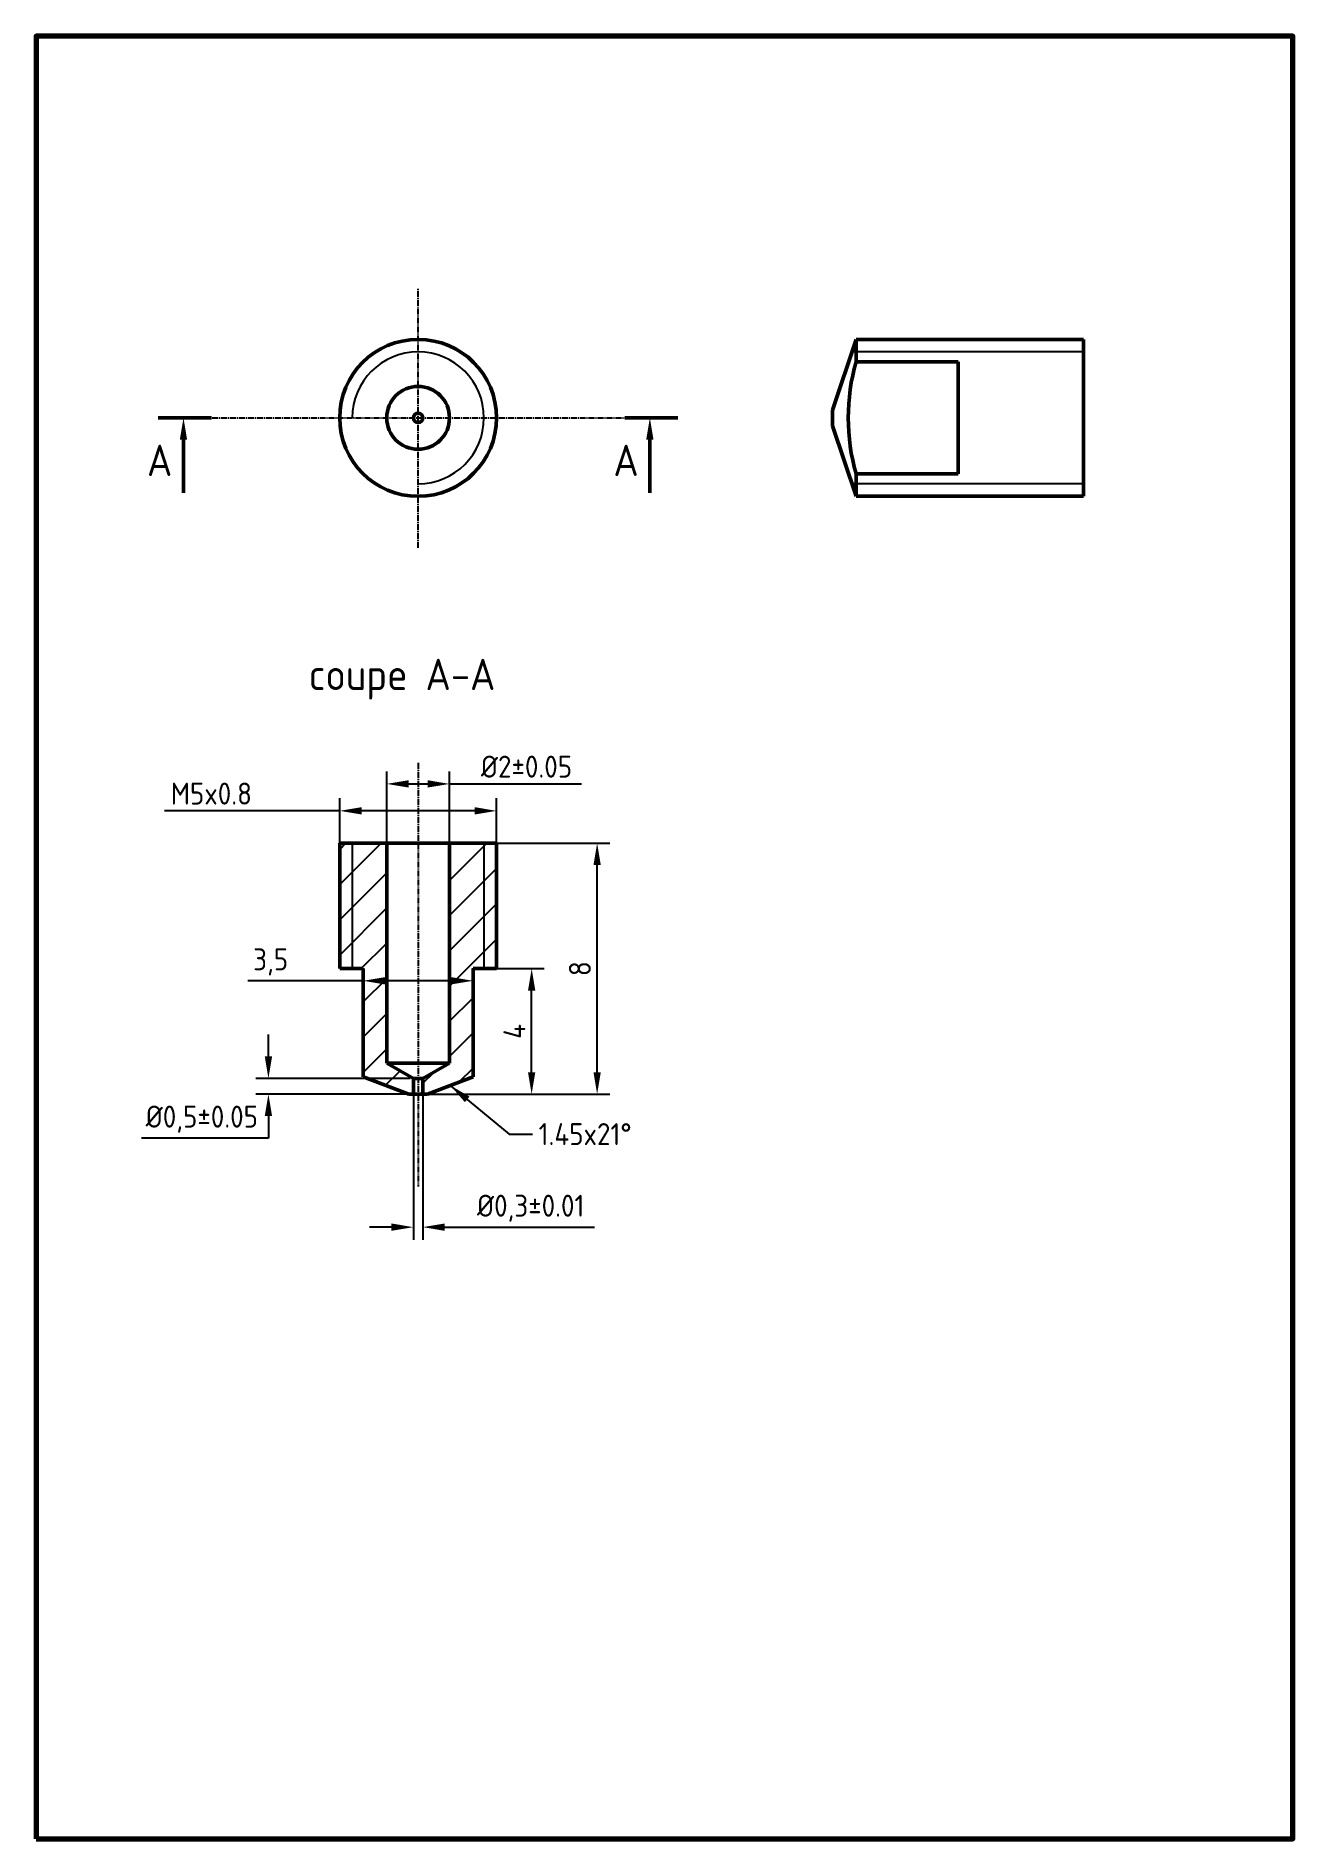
# Paper-space layout 'buse 0.3' of a CAD drawing. Header units: millimetres. Extents: x 0 to 200, y 0 to 287.
# The model-space entities are those that its viewports show. They can reach past a viewport. Long polylines and large blocks are cut down to what shows.
import ezdxf

# ---------------------------------------------------------------- set-up
doc = ezdxf.new("R2010")
doc.units = ezdxf.units.MM
doc.linetypes.add('AXES2', pattern=[28.575, 19.05, -3.175, 3.175, -3.175])
for name, color, linetype, lineweight in [('Axe', 242, 'AXES2', 25), ('Cadre', 39, 'Continuous', 70), ('Cotation', 94, 'Continuous', 25), ('Fin_0.25', 44, 'Continuous', 25), ('Fort_0.5', 30, 'Continuous', 50), ('Hachure', 191, 'Continuous', 25)]:
    doc.layers.add(name, color=color, linetype=linetype, lineweight=lineweight)
doc.styles.add('stylcotetecti', font='isocp.shx')
doc.dimstyles.new('mon ISO-25 tecti', dxfattribs={"dimscale": 0, "dimtxt": 3.5, "dimasz": 3.5, "dimexe": 2, "dimexo": 0, "dimgap": 1, "dimtad": 1, "dimtoh": 1, "dimtxsty": 'stylcotetecti', "dimcen": 0, "dimadec": 0, "dimazin": 2, "dimtfac": 1, "dimtofl": 0, "dimtmove": 0, "dimatfit": 3, "dimfxl": 0, "dimarcsym": 0})

# ---------------------------------------------------------------- blocks, each defined once
blk = doc.blocks.new('*D89')
at = {"layer": 'Cotation', "color": 0, "lineweight": -2}
for p, q in [((6533.431, 7179.96), (6533.431, 7175.321)), ((6533.731, 7179.96), (6533.731, 7175.321)), ((6532.731, 7175.721), (6532.031, 7175.721)), ((6534.431, 7175.721), (6539.206, 7175.721))]:
    blk.add_line(p, q, dxfattribs=at)
at = {"layer": 'Cotation', "color": 0}
for points in [[(6532.731, 7175.838), (6532.731, 7175.604), (6533.431, 7175.721)], [(6534.431, 7175.838), (6534.431, 7175.604), (6533.731, 7175.721)]]:
    blk.add_solid(points, dxfattribs=at)
at = {"layer": 'Defpoints', "color": 0}
for p in [(6533.431, 7179.96), (6533.731, 7179.96), (6533.731, 7175.721)]:
    blk.add_point(p, dxfattribs=at)
at = {"layer": 'Cotation', "color": 0, "insert": (6537.169, 7176.323), "char_height": 0.7, "attachment_point": 5, "style": 'stylcotetecti'}
blk.add_mtext('%%C0,3%%P0.01', dxfattribs=at)
blk = doc.blocks.new('*D90')
at = {"layer": 'Cotation', "color": 0, "lineweight": -2}
for p, q in [((6531.081, 7187.96), (6531.081, 7189.389)), ((6536.081, 7187.96), (6536.081, 7189.389)), ((6531.081, 7188.989), (6525.496, 7188.989)), ((6535.381, 7188.989), (6531.781, 7188.989))]:
    blk.add_line(p, q, dxfattribs=at)
at = {"layer": 'Cotation', "color": 0}
for points in [[(6531.781, 7189.106), (6531.781, 7188.873), (6531.081, 7188.989)], [(6535.381, 7189.106), (6535.381, 7188.873), (6536.081, 7188.989)]]:
    blk.add_solid(points, dxfattribs=at)
at = {"layer": 'Defpoints', "color": 0}
for p in [(6531.081, 7188.989), (6531.081, 7187.96), (6536.081, 7187.96)]:
    blk.add_point(p, dxfattribs=at)
at = {"layer": 'Cotation', "color": 0, "insert": (6526.991, 7189.539), "char_height": 0.7, "attachment_point": 5, "style": 'stylcotetecti'}
blk.add_mtext('M5x0.8', dxfattribs=at)
blk = doc.blocks.new('*D91')
at = {"layer": 'Cotation', "color": 0, "lineweight": -2}
for p, q in [((6532.581, 7187.96), (6532.581, 7190.248)), ((6534.581, 7187.96), (6534.581, 7190.248)), ((6533.281, 7189.848), (6533.881, 7189.848)), ((6534.581, 7189.848), (6538.79, 7189.848))]:
    blk.add_line(p, q, dxfattribs=at)
at = {"layer": 'Cotation', "color": 0}
for points in [[(6533.281, 7189.965), (6533.281, 7189.731), (6532.581, 7189.848)], [(6533.881, 7189.965), (6533.881, 7189.731), (6534.581, 7189.848)]]:
    blk.add_solid(points, dxfattribs=at)
at = {"layer": 'Defpoints', "color": 0}
for p in [(6534.581, 7189.848), (6532.581, 7187.96), (6534.581, 7187.96)]:
    blk.add_point(p, dxfattribs=at)
at = {"layer": 'Cotation', "color": 0, "insert": (6537.036, 7190.398), "char_height": 0.7, "attachment_point": 5, "style": 'stylcotetecti'}
blk.add_mtext('%%C2%%P0.05', dxfattribs=at)
blk = doc.blocks.new('*D92')
at = {"layer": 'Cotation', "color": 0, "lineweight": -2}
for p, q in [((6531.831, 7183.573), (6528.159, 7183.573)), ((6531.831, 7182.238), (6531.831, 7183.973)), ((6534.631, 7183.573), (6532.531, 7183.573)), ((6535.331, 7182.238), (6535.331, 7183.973))]:
    blk.add_line(p, q, dxfattribs=at)
at = {"layer": 'Cotation', "color": 0}
for points in [[(6532.531, 7183.689), (6532.531, 7183.456), (6531.831, 7183.573)], [(6534.631, 7183.689), (6534.631, 7183.456), (6535.331, 7183.573)]]:
    blk.add_solid(points, dxfattribs=at)
at = {"layer": 'Defpoints', "color": 0}
for p in [(6531.831, 7183.573), (6531.831, 7182.238), (6535.331, 7182.238)]:
    blk.add_point(p, dxfattribs=at)
at = {"layer": 'Cotation', "color": 0, "insert": (6528.881, 7184.175), "char_height": 0.7, "attachment_point": 5, "style": 'stylcotetecti'}
blk.add_mtext('3,5', dxfattribs=at)
blk = doc.blocks.new('*D93')
at = {"layer": 'Cotation', "color": 0, "lineweight": -2}
for p, q in [((6536.081, 7183.96), (6537.6, 7183.96)), ((6537.2, 7180.66), (6537.2, 7183.26)), ((6533.831, 7179.96), (6537.6, 7179.96))]:
    blk.add_line(p, q, dxfattribs=at)
at = {"layer": 'Cotation', "color": 0}
for points in [[(6537.083, 7183.26), (6537.316, 7183.26), (6537.2, 7183.96)], [(6537.083, 7180.66), (6537.316, 7180.66), (6537.2, 7179.96)]]:
    blk.add_solid(points, dxfattribs=at)
at = {"layer": 'Defpoints', "color": 0}
for p in [(6536.081, 7183.96), (6537.2, 7183.96), (6533.831, 7179.96)]:
    blk.add_point(p, dxfattribs=at)
at = {"layer": 'Cotation', "color": 0, "insert": (6536.65, 7181.96), "char_height": 0.7, "attachment_point": 5, "rotation": 90, "style": 'stylcotetecti'}
blk.add_mtext('4', dxfattribs=at)
blk = doc.blocks.new('*D94')
at = {"layer": 'Cotation', "color": 0, "lineweight": -2}
for p, q in [((6536.081, 7187.96), (6539.687, 7187.96)), ((6539.287, 7180.66), (6539.287, 7187.26)), ((6533.881, 7179.96), (6539.687, 7179.96))]:
    blk.add_line(p, q, dxfattribs=at)
at = {"layer": 'Cotation', "color": 0}
for points in [[(6539.17, 7187.26), (6539.404, 7187.26), (6539.287, 7187.96)], [(6539.17, 7180.66), (6539.404, 7180.66), (6539.287, 7179.96)]]:
    blk.add_solid(points, dxfattribs=at)
at = {"layer": 'Defpoints', "color": 0}
for p in [(6536.081, 7187.96), (6539.287, 7187.96), (6533.881, 7179.96)]:
    blk.add_point(p, dxfattribs=at)
at = {"layer": 'Cotation', "color": 0, "insert": (6538.737, 7183.96), "char_height": 0.7, "attachment_point": 5, "rotation": 90, "style": 'stylcotetecti'}
blk.add_mtext('8', dxfattribs=at)
blk = doc.blocks.new('*D95')
at = {"layer": 'Cotation', "color": 0, "lineweight": -2}
for p, q in [((6528.81, 7181.16), (6528.81, 7181.86)), ((6533.331, 7180.46), (6528.41, 7180.46)), ((6533.281, 7179.96), (6528.41, 7179.96)), ((6528.81, 7179.26), (6528.81, 7178.56)), ((6528.81, 7178.56), (6524.766, 7178.56))]:
    blk.add_line(p, q, dxfattribs=at)
at = {"layer": 'Cotation', "color": 0}
for points in [[(6528.694, 7181.16), (6528.927, 7181.16), (6528.81, 7180.46)], [(6528.694, 7179.26), (6528.927, 7179.26), (6528.81, 7179.96)]]:
    blk.add_solid(points, dxfattribs=at)
at = {"layer": 'Defpoints', "color": 0}
for p in [(6533.331, 7180.46), (6528.81, 7179.96), (6533.281, 7179.96)]:
    blk.add_point(p, dxfattribs=at)
at = {"layer": 'Cotation', "color": 0, "insert": (6526.688, 7179.162), "char_height": 0.7, "attachment_point": 5, "style": 'stylcotetecti'}
blk.add_mtext('%%C0,5%%P0.05', dxfattribs=at)

msp = doc.modelspace()

# ---------------------------------------------------------------- hatches: boundary and pattern name
at = {"layer": 'Hachure'}
h = msp.add_hatch(dxfattribs=at)
h.set_pattern_fill('ANSI31', color=256, scale=0.25, style=0)
h.paths.add_polyline_path([(6531.481, 7187.96), (6531.081, 7187.96), (6531.081, 7183.96), (6531.481, 7183.96)])
h.paths.add_polyline_path([(6532.581, 7187.96), (6531.481, 7187.96), (6531.481, 7183.96), (6531.831, 7183.96), (6531.831, 7180.516), (6533.281, 7179.96), (6533.431, 7179.96), (6533.431, 7180.46), (6532.581, 7180.951)])
h.paths.add_polyline_path([(6535.331, 7183.96), (6535.681, 7183.96), (6535.681, 7187.96), (6534.581, 7187.96), (6534.581, 7180.951), (6533.731, 7180.46), (6533.731, 7179.96), (6533.881, 7179.96), (6535.331, 7180.516)])
h.paths.add_polyline_path([(6536.081, 7187.96), (6535.681, 7187.96), (6535.681, 7183.96), (6536.081, 7183.96)])

# ---------------------------------------------------------------- linework, layer by layer
at = {"layer": 'Axe', "ltscale": 0.25}
for p, q in [((6533.581, 7197.374), (6533.581, 7205.655)), ((6525.3, 7201.514), (6541.862, 7201.514)), ((6533.581, 7190.515), (6533.581, 7177.012))]:
    msp.add_line(p, q, dxfattribs=at)
at = {"layer": 'Cotation', "lineweight": 50}
for p, q in [((6525.3, 7201.514), (6525.3, 7201.514)), ((6525.3, 7201.514), (6526.997, 7201.514)), ((6526.149, 7201.514), (6525.702, 7201.514)), ((6540.165, 7201.514), (6540.165, 7201.514)), ((6540.165, 7201.514), (6541.862, 7201.514)), ((6541.014, 7201.514), (6540.567, 7201.514)), ((6526.102, 7200.814), (6526.102, 7199.121)), ((6540.967, 7200.814), (6540.967, 7199.121))]:
    msp.add_line(p, q, dxfattribs=at)
for points in [[(6525.985, 7200.814), (6526.219, 7200.814), (6526.102, 7201.514)], [(6540.851, 7200.814), (6541.084, 7200.814), (6540.967, 7201.514)]]:
    msp.add_solid(points, dxfattribs=at)
at = {"layer": 'Fin_0.25'}
for p, q in [((6554.791, 7203.614), (6547.408, 7203.614)), ((6554.791, 7199.414), (6547.408, 7199.414)), ((6531.481, 7187.96), (6531.481, 7183.96)), ((6535.681, 7187.96), (6535.681, 7183.96))]:
    msp.add_line(p, q, dxfattribs=at)
msp.add_arc((6533.581, 7201.514), 2.1, 270, 180, dxfattribs=at)
at = {"layer": 'Fort_0.5'}
for p, q in [((6546.791, 7201.764), (6547.541, 7204.014)), ((6554.791, 7204.014), (6547.541, 7204.014)), ((6547.541, 7204.014), (6547.541, 7203.3)), ((6554.791, 7204.014), (6554.791, 7199.014)), ((6547.541, 7203.3), (6550.791, 7203.3)), ((6550.791, 7203.3), (6550.791, 7199.729)), ((6546.791, 7201.764), (6546.791, 7201.264)), ((6546.791, 7201.264), (6547.541, 7199.014)), ((6547.541, 7199.729), (6550.791, 7199.729)), ((6547.541, 7199.729), (6547.541, 7199.014)), ((6554.791, 7199.014), (6547.541, 7199.014)), ((6531.081, 7187.96), (6531.081, 7183.96)), ((6531.081, 7187.96), (6536.081, 7187.96)), ((6532.581, 7187.96), (6532.581, 7180.951)), ((6534.581, 7187.96), (6534.581, 7180.951)), ((6536.081, 7187.96), (6536.081, 7183.96)), ((6531.081, 7183.96), (6531.831, 7183.96)), ((6531.831, 7183.96), (6531.831, 7180.516)), ((6535.331, 7183.96), (6535.331, 7180.516)), ((6535.331, 7183.96), (6536.081, 7183.96)), ((6533.431, 7180.46), (6532.581, 7180.951)), ((6532.581, 7180.951), (6534.581, 7180.951)), ((6533.731, 7180.46), (6534.581, 7180.951)), ((6533.281, 7179.96), (6531.831, 7180.516)), ((6533.431, 7180.46), (6533.431, 7179.96)), ((6533.431, 7180.46), (6533.731, 7180.46)), ((6533.731, 7180.46), (6533.731, 7179.96)), ((6533.881, 7179.96), (6535.331, 7180.516)), ((6533.281, 7179.96), (6533.881, 7179.96))]:
    msp.add_line(p, q, dxfattribs=at)
for radius in [2.5, 1, 0.15]:
    msp.add_circle((6533.581, 7201.514), radius, dxfattribs=at)
msp.add_arc((6553.791, 7201.514), 6.5, 164.05763, 195.94237, dxfattribs=at)

# ---------------------------------------------------------------- texts
at = {"layer": 'Cotation', "lineweight": 50, "char_height": 1, "attachment_point": 5, "style": 'stylcotetecti'}
for s, insert in [('A', (6525.343, 7200.159)), ('A', (6540.208, 7200.159)), ('coupe A-A', (6533.07, 7193.186))]:
    msp.add_mtext(s, dxfattribs=dict(at, insert=insert))
at = {"layer": 'Cotation', "insert": (6537.424, 7179.037), "char_height": 0.7, "attachment_point": 1, "style": 'stylcotetecti'}
msp.add_mtext('1.45x21°', dxfattribs=at)

# ---------------------------------------------------------------- dimensions: what is measured, and where the dimension line sits
at = {"layer": 'Cotation'}
for base, p1, p2, text, picture, middle in [((6534.581, 7189.848), (6532.581, 7187.96), (6534.581, 7187.96), '%%C<>%%P0.05', '*D91', (6537.036, 7189.848)), ((6531.081, 7188.989), (6536.081, 7187.96), (6531.081, 7187.96), 'M<>x0.8', '*D90', (6526.991, 7188.989))]:
    dim = msp.add_linear_dim(base=base, p1=p1, p2=p2, text=text, dimstyle='mon ISO-25 tecti', override={"dimscale": 0.2}, dxfattribs=at)
    dim.commit()
    dim.dimension.update_dxf_attribs({"geometry": picture, "text_midpoint": middle, "dimtype": 160})
for base, p1, p2, picture, middle in [((6539.287, 7187.96), (6533.881, 7179.96), (6536.081, 7187.96), '*D94', (6538.737, 7183.96)), ((6537.2, 7183.96), (6533.831, 7179.96), (6536.081, 7183.96), '*D93', (6536.65, 7181.96))]:
    dim = msp.add_linear_dim(base=base, p1=p1, p2=p2, angle=90, dimstyle='mon ISO-25 tecti', override={"dimscale": 0.2}, dxfattribs=at)
    dim.commit()
    dim.dimension.update_dxf_attribs({"geometry": picture, "text_midpoint": middle})
dim = msp.add_linear_dim(base=(6531.831, 7183.573), p1=(6535.331, 7182.238), p2=(6531.831, 7182.238), dimstyle='mon ISO-25 tecti', override={"dimscale": 0.2}, dxfattribs=at)
dim.commit()
dim.dimension.update_dxf_attribs({"geometry": '*D92', "text_midpoint": (6528.881, 7183.573), "dimtype": 160})
dim = msp.add_linear_dim(base=(6528.81, 7179.96), p1=(6533.331, 7180.46), p2=(6533.281, 7179.96), angle=90, text='%%C<>%%P0.05', dimstyle='mon ISO-25 tecti', override={"dimscale": 0.2}, dxfattribs=at)
dim.commit()
dim.dimension.update_dxf_attribs({"geometry": '*D95', "text_midpoint": (6526.688, 7179.162)})
dim = msp.add_linear_dim(base=(6533.731, 7175.721), p1=(6533.431, 7179.96), p2=(6533.731, 7179.96), text='%%C<>%%P0.01', dimstyle='mon ISO-25 tecti', override={"dimscale": 0.2}, dxfattribs=at)
dim.commit()
dim.dimension.update_dxf_attribs({"geometry": '*D89', "text_midpoint": (6537.169, 7176.323)})

# ---------------------------------------------------------------- leaders
at = {"layer": 'Cotation', "annotation_type": 0, "has_hookline": 1, "hookline_direction": 0, "text_width": 3.15}
msp.add_leader([(6534.606, 7180.238), (6536.484, 7178.687), (6537.224, 7178.687)], dimstyle='mon ISO-25 tecti', override={"dimscale": 0.2, "dimtad": 0, "dimfxl": 0.1, "dimfxlon": 1}, dxfattribs=at)

psp = doc.layouts.new('buse 0.3')

# ---------------------------------------------------------------- linework, layer by layer
at = {"layer": 'Cadre'}
psp.add_lwpolyline([(0, 0), (200.3, 0), (200.3, 287.3), (0, 287.3)], close=True, dxfattribs=at)

# ---------------------------------------------------------------- viewports
at = {"layer": 'Cotation'}
psp.add_viewport(center=(100.15, 143.65), size=(200.3, 287.295), view_center_point=(6541.434, 7184.953), view_height=57.459, dxfattribs=at)

doc.saveas('drawing.dxf')
